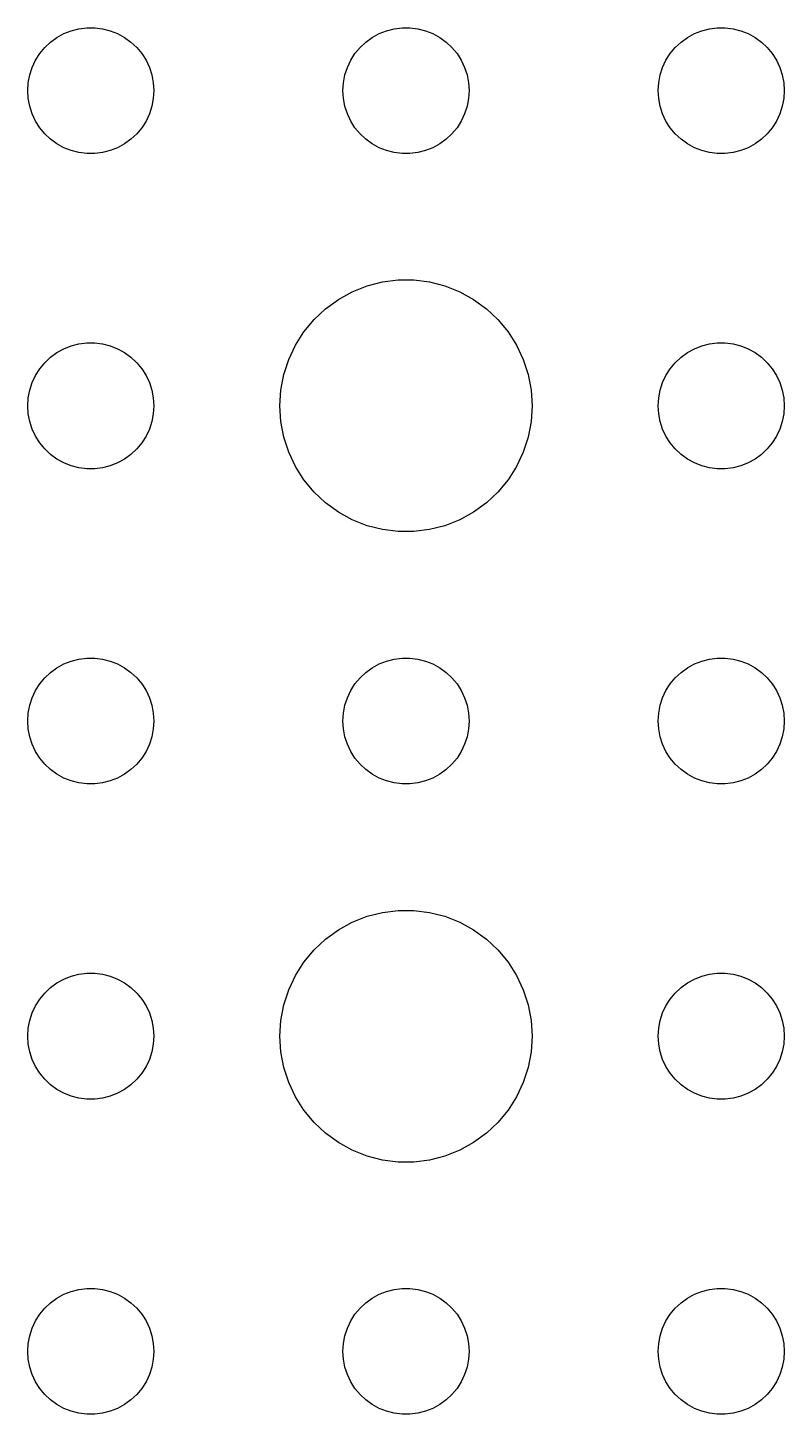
# Model space of a CAD drawing. Header units: metres. Extents: x -150 to 150, y -149 to 149.
# Drawn here: x -1.5 to 16.5, y -76.5 to -43.5 of the extents above; entities that cross this region are included whole.
import ezdxf

# ---------------------------------------------------------------- set-up
doc = ezdxf.new("R2010")
doc.units = ezdxf.units.M

msp = doc.modelspace()

# ---------------------------------------------------------------- linework, layer by layer
for p, q in [((-0.46352, -43.5734), (-0.28107, -43.5266)), ((-0.28107, -43.5266), (-0.09418, -43.503)), ((-0.09418, -43.503), (0.09418, -43.503)), ((0.09418, -43.503), (0.28107, -43.5266)), ((0.28107, -43.5266), (0.46352, -43.5734)), ((7.03647, -43.5734), (7.21892, -43.5266)), ((7.21892, -43.5266), (7.40581, -43.503)), ((7.40581, -43.503), (7.59418, -43.503)), ((7.59418, -43.503), (7.78107, -43.5266)), ((7.78107, -43.5266), (7.96352, -43.5734)), ((14.5365, -43.5734), (14.7189, -43.5266)), ((14.7189, -43.5266), (14.9058, -43.503)), ((14.9058, -43.503), (15.0942, -43.503)), ((15.0942, -43.503), (15.2811, -43.5266)), ((15.2811, -43.5266), (15.4635, -43.5734)), ((-1.09344, -43.9732), (-0.95613, -43.8442)), ((-0.95613, -43.8442), (-0.80373, -43.7335)), ((-0.80373, -43.7335), (-0.63866, -43.6428)), ((-0.63866, -43.6428), (-0.46352, -43.5734)), ((0.46352, -43.5734), (0.63866, -43.6428)), ((0.63866, -43.6428), (0.80373, -43.7335)), ((0.80373, -43.7335), (0.95613, -43.8442)), ((0.95613, -43.8442), (1.09344, -43.9732)), ((6.40654, -43.9732), (6.54385, -43.8442)), ((6.54385, -43.8442), (6.69626, -43.7335)), ((6.69626, -43.7335), (6.86133, -43.6428)), ((6.86133, -43.6428), (7.03647, -43.5734)), ((7.96352, -43.5734), (8.13866, -43.6428)), ((8.13866, -43.6428), (8.30373, -43.7335)), ((8.30373, -43.7335), (8.45613, -43.8442)), ((8.45613, -43.8442), (8.59344, -43.9732)), ((13.9065, -43.9732), (14.0439, -43.8442)), ((14.0439, -43.8442), (14.1963, -43.7335)), ((14.1963, -43.7335), (14.3613, -43.6428)), ((14.3613, -43.6428), (14.5365, -43.5734)), ((15.4635, -43.5734), (15.6387, -43.6428)), ((15.6387, -43.6428), (15.8037, -43.7335)), ((15.8037, -43.7335), (15.9561, -43.8442)), ((15.9561, -43.8442), (16.0934, -43.9732)), ((-1.31445, -44.2774), (-1.21352, -44.1183)), ((-1.21352, -44.1183), (-1.09344, -43.9732)), ((1.09344, -43.9732), (1.21352, -44.1183)), ((1.21352, -44.1183), (1.31445, -44.2774)), ((6.18553, -44.2774), (6.28647, -44.1183)), ((6.28647, -44.1183), (6.40654, -43.9732)), ((8.59344, -43.9732), (8.71352, -44.1183)), ((8.71352, -44.1183), (8.81445, -44.2774)), ((13.6855, -44.2774), (13.7865, -44.1183)), ((13.7865, -44.1183), (13.9065, -43.9732)), ((16.0934, -43.9732), (16.2135, -44.1183)), ((16.2135, -44.1183), (16.3145, -44.2774)), ((-1.45287, -44.627), (-1.39465, -44.4478)), ((-1.39465, -44.4478), (-1.31445, -44.2774)), ((1.31445, -44.2774), (1.39465, -44.4478)), ((1.39465, -44.4478), (1.45287, -44.627)), ((6.04712, -44.627), (6.10533, -44.4478)), ((6.10533, -44.4478), (6.18553, -44.2774)), ((8.81445, -44.2774), (8.89465, -44.4478)), ((8.89465, -44.4478), (8.95287, -44.627)), ((13.5471, -44.627), (13.6053, -44.4478)), ((13.6053, -44.4478), (13.6855, -44.2774)), ((16.3145, -44.2774), (16.3947, -44.4478)), ((16.3947, -44.4478), (16.4529, -44.627)), ((-1.5, -45), (-1.48816, -44.812)), ((-1.48816, -44.812), (-1.45287, -44.627)), ((1.45287, -44.627), (1.48816, -44.812)), ((1.48816, -44.812), (1.5, -45)), ((6, -45), (6.01183, -44.812)), ((6.01183, -44.812), (6.04712, -44.627)), ((8.95287, -44.627), (8.98816, -44.812)), ((8.98816, -44.812), (9, -45)), ((13.5, -45), (13.5118, -44.812)), ((13.5118, -44.812), (13.5471, -44.627)), ((16.4529, -44.627), (16.4882, -44.812)), ((16.4882, -44.812), (16.5, -45)), ((-1.48816, -45.188), (-1.5, -45)), ((-1.45287, -45.373), (-1.48816, -45.188)), ((1.48816, -45.188), (1.45287, -45.373)), ((1.5, -45), (1.48816, -45.188)), ((6.01183, -45.188), (6, -45)), ((6.04712, -45.373), (6.01183, -45.188)), ((8.98816, -45.188), (8.95287, -45.373)), ((9, -45), (8.98816, -45.188)), ((13.5118, -45.188), (13.5, -45)), ((13.5471, -45.373), (13.5118, -45.188)), ((16.4882, -45.188), (16.4529, -45.373)), ((16.5, -45), (16.4882, -45.188)), ((-1.39465, -45.5522), (-1.45287, -45.373)), ((1.45287, -45.373), (1.39465, -45.5522)), ((6.10533, -45.5522), (6.04712, -45.373)), ((8.95287, -45.373), (8.89465, -45.5522)), ((13.6053, -45.5522), (13.5471, -45.373)), ((16.4529, -45.373), (16.3947, -45.5522)), ((-1.31445, -45.7226), (-1.39465, -45.5522)), ((-1.21352, -45.8817), (-1.31445, -45.7226)), ((1.31445, -45.7226), (1.21352, -45.8817)), ((1.39465, -45.5522), (1.31445, -45.7226)), ((6.18553, -45.7226), (6.10533, -45.5522)), ((6.28647, -45.8817), (6.18553, -45.7226)), ((8.81445, -45.7226), (8.71352, -45.8817)), ((8.89465, -45.5522), (8.81445, -45.7226)), ((13.6855, -45.7226), (13.6053, -45.5522)), ((13.7865, -45.8817), (13.6855, -45.7226)), ((16.3145, -45.7226), (16.2135, -45.8817)), ((16.3947, -45.5522), (16.3145, -45.7226)), ((-1.09344, -46.0268), (-1.21352, -45.8817)), ((-0.95613, -46.1558), (-1.09344, -46.0268)), ((-0.80373, -46.2665), (-0.95613, -46.1558)), ((0.95613, -46.1558), (0.80373, -46.2665)), ((1.09344, -46.0268), (0.95613, -46.1558)), ((1.21352, -45.8817), (1.09344, -46.0268)), ((6.40654, -46.0268), (6.28647, -45.8817)), ((6.54385, -46.1558), (6.40654, -46.0268)), ((6.69626, -46.2665), (6.54385, -46.1558)), ((8.45613, -46.1558), (8.30373, -46.2665)), ((8.59344, -46.0268), (8.45613, -46.1558)), ((8.71352, -45.8817), (8.59344, -46.0268)), ((13.9065, -46.0268), (13.7865, -45.8817)), ((14.0439, -46.1558), (13.9065, -46.0268)), ((14.1963, -46.2665), (14.0439, -46.1558)), ((15.9561, -46.1558), (15.8037, -46.2665)), ((16.0934, -46.0268), (15.9561, -46.1558)), ((16.2135, -45.8817), (16.0934, -46.0268)), ((-0.63866, -46.3572), (-0.80373, -46.2665)), ((-0.46352, -46.4266), (-0.63866, -46.3572)), ((-0.28107, -46.4734), (-0.46352, -46.4266)), ((-0.09418, -46.497), (-0.28107, -46.4734)), ((0.09418, -46.497), (-0.09418, -46.497)), ((0.28107, -46.4734), (0.09418, -46.497)), ((0.46352, -46.4266), (0.28107, -46.4734)), ((0.63866, -46.3572), (0.46352, -46.4266)), ((0.80373, -46.2665), (0.63866, -46.3572)), ((6.86133, -46.3572), (6.69626, -46.2665)), ((7.03647, -46.4266), (6.86133, -46.3572)), ((7.21892, -46.4734), (7.03647, -46.4266)), ((7.40581, -46.497), (7.21892, -46.4734)), ((7.59418, -46.497), (7.40581, -46.497)), ((7.78107, -46.4734), (7.59418, -46.497)), ((7.96352, -46.4266), (7.78107, -46.4734)), ((8.13866, -46.3572), (7.96352, -46.4266)), ((8.30373, -46.2665), (8.13866, -46.3572)), ((14.3613, -46.3572), (14.1963, -46.2665)), ((14.5365, -46.4266), (14.3613, -46.3572)), ((14.7189, -46.4734), (14.5365, -46.4266)), ((14.9058, -46.497), (14.7189, -46.4734)), ((15.0942, -46.497), (14.9058, -46.497)), ((15.2811, -46.4734), (15.0942, -46.497)), ((15.4635, -46.4266), (15.2811, -46.4734)), ((15.6387, -46.3572), (15.4635, -46.4266)), ((15.8037, -46.2665), (15.6387, -46.3572)), ((5.89252, -49.967), (6.22266, -49.7855)), ((6.22266, -49.7855), (6.57294, -49.6468)), ((6.57294, -49.6468), (6.93785, -49.5531)), ((6.93785, -49.5531), (7.31161, -49.5059)), ((7.31161, -49.5059), (7.68837, -49.5059)), ((7.68837, -49.5059), (8.06213, -49.5531)), ((8.06213, -49.5531), (8.42705, -49.6468)), ((8.42705, -49.6468), (8.77733, -49.7855)), ((8.77733, -49.7855), (9.10747, -49.967)), ((5.58772, -50.1885), (5.89252, -49.967)), ((9.10747, -49.967), (9.41226, -50.1885)), ((5.07294, -50.7366), (5.31308, -50.4464)), ((5.31308, -50.4464), (5.58772, -50.1885)), ((9.41226, -50.1885), (9.6869, -50.4464)), ((9.6869, -50.4464), (9.92705, -50.7366)), ((4.87108, -51.0547), (5.07294, -50.7366)), ((9.92705, -50.7366), (10.1289, -51.0547)), ((-0.63866, -51.1428), (-0.46352, -51.0734)), ((-0.46352, -51.0734), (-0.28107, -51.0266)), ((-0.28107, -51.0266), (-0.09418, -51.003)), ((-0.09418, -51.003), (0.09418, -51.003)), ((0.09418, -51.003), (0.28107, -51.0266)), ((0.28107, -51.0266), (0.46352, -51.0734)), ((0.46352, -51.0734), (0.63866, -51.1428)), ((4.71066, -51.3956), (4.87108, -51.0547)), ((10.1289, -51.0547), (10.2893, -51.3956)), ((14.3613, -51.1428), (14.5365, -51.0734)), ((14.5365, -51.0734), (14.7189, -51.0266)), ((14.7189, -51.0266), (14.9058, -51.003)), ((14.9058, -51.003), (15.0942, -51.003)), ((15.0942, -51.003), (15.2811, -51.0266)), ((15.2811, -51.0266), (15.4635, -51.0734)), ((15.4635, -51.0734), (15.6387, -51.1428)), ((-1.09344, -51.4732), (-0.95613, -51.3442)), ((-0.95613, -51.3442), (-0.80373, -51.2335)), ((-0.80373, -51.2335), (-0.63866, -51.1428)), ((0.63866, -51.1428), (0.80373, -51.2335)), ((0.80373, -51.2335), (0.95613, -51.3442)), ((0.95613, -51.3442), (1.09344, -51.4732)), ((4.59424, -51.7539), (4.71066, -51.3956)), ((10.2893, -51.3956), (10.4057, -51.7539)), ((13.9065, -51.4732), (14.0439, -51.3442)), ((14.0439, -51.3442), (14.1963, -51.2335)), ((14.1963, -51.2335), (14.3613, -51.1428)), ((15.6387, -51.1428), (15.8037, -51.2335)), ((15.8037, -51.2335), (15.9561, -51.3442)), ((15.9561, -51.3442), (16.0934, -51.4732)), ((-1.39465, -51.9478), (-1.31445, -51.7774)), ((-1.31445, -51.7774), (-1.21352, -51.6183)), ((-1.21352, -51.6183), (-1.09344, -51.4732)), ((1.09344, -51.4732), (1.21352, -51.6183)), ((1.21352, -51.6183), (1.31445, -51.7774)), ((1.31445, -51.7774), (1.39465, -51.9478)), ((4.52365, -52.124), (4.59424, -51.7539)), ((10.4057, -51.7539), (10.4763, -52.124)), ((13.6053, -51.9478), (13.6855, -51.7774)), ((13.6855, -51.7774), (13.7865, -51.6183)), ((13.7865, -51.6183), (13.9065, -51.4732)), ((16.0934, -51.4732), (16.2135, -51.6183)), ((16.2135, -51.6183), (16.3145, -51.7774)), ((16.3145, -51.7774), (16.3947, -51.9478)), ((-1.48816, -52.312), (-1.45287, -52.127)), ((-1.45287, -52.127), (-1.39465, -51.9478)), ((1.39465, -51.9478), (1.45287, -52.127)), ((1.45287, -52.127), (1.48816, -52.312)), ((4.5, -52.5), (4.52365, -52.124)), ((10.4763, -52.124), (10.5, -52.5)), ((13.5118, -52.312), (13.5471, -52.127)), ((13.5471, -52.127), (13.6053, -51.9478)), ((16.3947, -51.9478), (16.4529, -52.127)), ((16.4529, -52.127), (16.4882, -52.312)), ((-1.5, -52.5), (-1.48816, -52.312)), ((1.48816, -52.312), (1.5, -52.5)), ((13.5, -52.5), (13.5118, -52.312)), ((16.4882, -52.312), (16.5, -52.5)), ((-1.48816, -52.688), (-1.5, -52.5)), ((-1.45287, -52.873), (-1.48816, -52.688)), ((1.48816, -52.688), (1.45287, -52.873)), ((1.5, -52.5), (1.48816, -52.688)), ((4.52365, -52.876), (4.5, -52.5)), ((10.5, -52.5), (10.4763, -52.876)), ((13.5118, -52.688), (13.5, -52.5)), ((13.5471, -52.873), (13.5118, -52.688)), ((16.4882, -52.688), (16.4529, -52.873)), ((16.5, -52.5), (16.4882, -52.688)), ((-1.39465, -53.0522), (-1.45287, -52.873)), ((-1.31445, -53.2226), (-1.39465, -53.0522)), ((1.39465, -53.0522), (1.31445, -53.2226)), ((1.45287, -52.873), (1.39465, -53.0522)), ((4.59424, -53.2461), (4.52365, -52.876)), ((10.4763, -52.876), (10.4057, -53.2461)), ((13.6053, -53.0522), (13.5471, -52.873)), ((13.6855, -53.2226), (13.6053, -53.0522)), ((16.3947, -53.0522), (16.3145, -53.2226)), ((16.4529, -52.873), (16.3947, -53.0522)), ((-1.21352, -53.3817), (-1.31445, -53.2226)), ((-1.09344, -53.5268), (-1.21352, -53.3817)), ((1.21352, -53.3817), (1.09344, -53.5268)), ((1.31445, -53.2226), (1.21352, -53.3817)), ((4.71066, -53.6044), (4.59424, -53.2461)), ((10.4057, -53.2461), (10.2893, -53.6044)), ((13.7865, -53.3817), (13.6855, -53.2226)), ((13.9065, -53.5268), (13.7865, -53.3817)), ((16.2135, -53.3817), (16.0934, -53.5268)), ((16.3145, -53.2226), (16.2135, -53.3817)), ((-0.95613, -53.6558), (-1.09344, -53.5268)), ((-0.80373, -53.7665), (-0.95613, -53.6558)), ((-0.63866, -53.8572), (-0.80373, -53.7665)), ((0.80373, -53.7665), (0.63866, -53.8572)), ((0.95613, -53.6558), (0.80373, -53.7665)), ((1.09344, -53.5268), (0.95613, -53.6558)), ((4.87108, -53.9453), (4.71066, -53.6044)), ((10.2893, -53.6044), (10.1289, -53.9453)), ((14.0439, -53.6558), (13.9065, -53.5268)), ((14.1963, -53.7665), (14.0439, -53.6558)), ((14.3613, -53.8572), (14.1963, -53.7665)), ((15.8037, -53.7665), (15.6387, -53.8572)), ((15.9561, -53.6558), (15.8037, -53.7665)), ((16.0934, -53.5268), (15.9561, -53.6558)), ((-0.46352, -53.9266), (-0.63866, -53.8572)), ((-0.28107, -53.9734), (-0.46352, -53.9266)), ((-0.09418, -53.997), (-0.28107, -53.9734)), ((0.09418, -53.997), (-0.09418, -53.997)), ((0.28107, -53.9734), (0.09418, -53.997)), ((0.46352, -53.9266), (0.28107, -53.9734)), ((0.63866, -53.8572), (0.46352, -53.9266)), ((5.07294, -54.2634), (4.87108, -53.9453)), ((10.1289, -53.9453), (9.92705, -54.2634)), ((14.5365, -53.9266), (14.3613, -53.8572)), ((14.7189, -53.9734), (14.5365, -53.9266)), ((14.9058, -53.997), (14.7189, -53.9734)), ((15.0942, -53.997), (14.9058, -53.997)), ((15.2811, -53.9734), (15.0942, -53.997)), ((15.4635, -53.9266), (15.2811, -53.9734)), ((15.6387, -53.8572), (15.4635, -53.9266)), ((5.31308, -54.5536), (5.07294, -54.2634)), ((9.92705, -54.2634), (9.6869, -54.5536)), ((5.58772, -54.8115), (5.31308, -54.5536)), ((9.6869, -54.5536), (9.41226, -54.8115)), ((5.89252, -55.033), (5.58772, -54.8115)), ((6.22266, -55.2145), (5.89252, -55.033)), ((9.10747, -55.033), (8.77733, -55.2145)), ((9.41226, -54.8115), (9.10747, -55.033)), ((6.57294, -55.3532), (6.22266, -55.2145)), ((6.93785, -55.4469), (6.57294, -55.3532)), ((8.42705, -55.3532), (8.06213, -55.4469)), ((8.77733, -55.2145), (8.42705, -55.3532)), ((7.31161, -55.4941), (6.93785, -55.4469)), ((7.68837, -55.4941), (7.31161, -55.4941)), ((8.06213, -55.4469), (7.68837, -55.4941)), ((-0.80373, -58.7335), (-0.63866, -58.6428)), ((-0.63866, -58.6428), (-0.46352, -58.5734)), ((-0.46352, -58.5734), (-0.28107, -58.5266)), ((-0.28107, -58.5266), (-0.09418, -58.503)), ((-0.09418, -58.503), (0.09418, -58.503)), ((0.09418, -58.503), (0.28107, -58.5266)), ((0.28107, -58.5266), (0.46352, -58.5734)), ((0.46352, -58.5734), (0.63866, -58.6428)), ((0.63866, -58.6428), (0.80373, -58.7335)), ((6.69626, -58.7335), (6.86133, -58.6428)), ((6.86133, -58.6428), (7.03647, -58.5734)), ((7.03647, -58.5734), (7.21892, -58.5266)), ((7.21892, -58.5266), (7.40581, -58.503)), ((7.40581, -58.503), (7.59418, -58.503)), ((7.59418, -58.503), (7.78107, -58.5266)), ((7.78107, -58.5266), (7.96352, -58.5734)), ((7.96352, -58.5734), (8.13866, -58.6428)), ((8.13866, -58.6428), (8.30373, -58.7335)), ((14.1963, -58.7335), (14.3613, -58.6428)), ((14.3613, -58.6428), (14.5365, -58.5734)), ((14.5365, -58.5734), (14.7189, -58.5266)), ((14.7189, -58.5266), (14.9058, -58.503)), ((14.9058, -58.503), (15.0942, -58.503)), ((15.0942, -58.503), (15.2811, -58.5266)), ((15.2811, -58.5266), (15.4635, -58.5734)), ((15.4635, -58.5734), (15.6387, -58.6428)), ((15.6387, -58.6428), (15.8037, -58.7335)), ((-1.21352, -59.1183), (-1.09344, -58.9732)), ((-1.09344, -58.9732), (-0.95613, -58.8442)), ((-0.95613, -58.8442), (-0.80373, -58.7335)), ((0.80373, -58.7335), (0.95613, -58.8442)), ((0.95613, -58.8442), (1.09344, -58.9732)), ((1.09344, -58.9732), (1.21352, -59.1183)), ((6.28647, -59.1183), (6.40654, -58.9732)), ((6.40654, -58.9732), (6.54385, -58.8442)), ((6.54385, -58.8442), (6.69626, -58.7335)), ((8.30373, -58.7335), (8.45613, -58.8442)), ((8.45613, -58.8442), (8.59344, -58.9732)), ((8.59344, -58.9732), (8.71352, -59.1183)), ((13.7865, -59.1183), (13.9065, -58.9732)), ((13.9065, -58.9732), (14.0439, -58.8442)), ((14.0439, -58.8442), (14.1963, -58.7335)), ((15.8037, -58.7335), (15.9561, -58.8442)), ((15.9561, -58.8442), (16.0934, -58.9732)), ((16.0934, -58.9732), (16.2135, -59.1183)), ((-1.39465, -59.4478), (-1.31445, -59.2774)), ((-1.31445, -59.2774), (-1.21352, -59.1183)), ((1.21352, -59.1183), (1.31445, -59.2774)), ((1.31445, -59.2774), (1.39465, -59.4478)), ((6.10533, -59.4478), (6.18553, -59.2774)), ((6.18553, -59.2774), (6.28647, -59.1183)), ((8.71352, -59.1183), (8.81445, -59.2774)), ((8.81445, -59.2774), (8.89465, -59.4478)), ((13.6053, -59.4478), (13.6855, -59.2774)), ((13.6855, -59.2774), (13.7865, -59.1183)), ((16.2135, -59.1183), (16.3145, -59.2774)), ((16.3145, -59.2774), (16.3947, -59.4478)), ((-1.48816, -59.812), (-1.45287, -59.627)), ((-1.45287, -59.627), (-1.39465, -59.4478)), ((1.39465, -59.4478), (1.45287, -59.627)), ((1.45287, -59.627), (1.48816, -59.812)), ((6.01183, -59.812), (6.04712, -59.627)), ((6.04712, -59.627), (6.10533, -59.4478)), ((8.89465, -59.4478), (8.95287, -59.627)), ((8.95287, -59.627), (8.98816, -59.812)), ((13.5118, -59.812), (13.5471, -59.627)), ((13.5471, -59.627), (13.6053, -59.4478)), ((16.3947, -59.4478), (16.4529, -59.627)), ((16.4529, -59.627), (16.4882, -59.812)), ((-1.5, -60), (-1.48816, -59.812)), ((-1.48816, -60.188), (-1.5, -60)), ((1.48816, -59.812), (1.5, -60)), ((1.5, -60), (1.48816, -60.188)), ((6, -60), (6.01183, -59.812)), ((6.01183, -60.188), (6, -60)), ((8.98816, -59.812), (9, -60)), ((9, -60), (8.98816, -60.188)), ((13.5, -60), (13.5118, -59.812)), ((13.5118, -60.188), (13.5, -60)), ((16.4882, -59.812), (16.5, -60)), ((16.5, -60), (16.4882, -60.188)), ((-1.45287, -60.373), (-1.48816, -60.188)), ((-1.39465, -60.5522), (-1.45287, -60.373)), ((1.45287, -60.373), (1.39465, -60.5522)), ((1.48816, -60.188), (1.45287, -60.373)), ((6.04712, -60.373), (6.01183, -60.188)), ((6.10533, -60.5522), (6.04712, -60.373)), ((8.95287, -60.373), (8.89465, -60.5522)), ((8.98816, -60.188), (8.95287, -60.373)), ((13.5471, -60.373), (13.5118, -60.188)), ((13.6053, -60.5522), (13.5471, -60.373)), ((16.4529, -60.373), (16.3947, -60.5522)), ((16.4882, -60.188), (16.4529, -60.373)), ((-1.31445, -60.7226), (-1.39465, -60.5522)), ((1.39465, -60.5522), (1.31445, -60.7226)), ((6.18553, -60.7226), (6.10533, -60.5522)), ((8.89465, -60.5522), (8.81445, -60.7226)), ((13.6855, -60.7226), (13.6053, -60.5522)), ((16.3947, -60.5522), (16.3145, -60.7226)), ((-1.21352, -60.8817), (-1.31445, -60.7226)), ((-1.09344, -61.0268), (-1.21352, -60.8817)), ((-0.95613, -61.1558), (-1.09344, -61.0268)), ((1.09344, -61.0268), (0.95613, -61.1558)), ((1.21352, -60.8817), (1.09344, -61.0268)), ((1.31445, -60.7226), (1.21352, -60.8817)), ((6.28647, -60.8817), (6.18553, -60.7226)), ((6.40654, -61.0268), (6.28647, -60.8817)), ((6.54385, -61.1558), (6.40654, -61.0268)), ((8.59344, -61.0268), (8.45613, -61.1558)), ((8.71352, -60.8817), (8.59344, -61.0268)), ((8.81445, -60.7226), (8.71352, -60.8817)), ((13.7865, -60.8817), (13.6855, -60.7226)), ((13.9065, -61.0268), (13.7865, -60.8817)), ((14.0439, -61.1558), (13.9065, -61.0268)), ((16.0934, -61.0268), (15.9561, -61.1558)), ((16.2135, -60.8817), (16.0934, -61.0268)), ((16.3145, -60.7226), (16.2135, -60.8817)), ((-0.80373, -61.2665), (-0.95613, -61.1558)), ((-0.63866, -61.3572), (-0.80373, -61.2665)), ((-0.46352, -61.4266), (-0.63866, -61.3572)), ((0.63866, -61.3572), (0.46352, -61.4266)), ((0.80373, -61.2665), (0.63866, -61.3572)), ((0.95613, -61.1558), (0.80373, -61.2665)), ((6.69626, -61.2665), (6.54385, -61.1558)), ((6.86133, -61.3572), (6.69626, -61.2665)), ((7.03647, -61.4266), (6.86133, -61.3572)), ((8.13866, -61.3572), (7.96352, -61.4266)), ((8.30373, -61.2665), (8.13866, -61.3572)), ((8.45613, -61.1558), (8.30373, -61.2665)), ((14.1963, -61.2665), (14.0439, -61.1558)), ((14.3613, -61.3572), (14.1963, -61.2665)), ((14.5365, -61.4266), (14.3613, -61.3572)), ((15.6387, -61.3572), (15.4635, -61.4266)), ((15.8037, -61.2665), (15.6387, -61.3572)), ((15.9561, -61.1558), (15.8037, -61.2665)), ((-0.28107, -61.4734), (-0.46352, -61.4266)), ((-0.09418, -61.497), (-0.28107, -61.4734)), ((0.09418, -61.497), (-0.09418, -61.497)), ((0.28107, -61.4734), (0.09418, -61.497)), ((0.46352, -61.4266), (0.28107, -61.4734)), ((7.21892, -61.4734), (7.03647, -61.4266)), ((7.40581, -61.497), (7.21892, -61.4734)), ((7.59418, -61.497), (7.40581, -61.497)), ((7.78107, -61.4734), (7.59418, -61.497)), ((7.96352, -61.4266), (7.78107, -61.4734)), ((14.7189, -61.4734), (14.5365, -61.4266)), ((14.9058, -61.497), (14.7189, -61.4734)), ((15.0942, -61.497), (14.9058, -61.497)), ((15.2811, -61.4734), (15.0942, -61.497)), ((15.4635, -61.4266), (15.2811, -61.4734)), ((6.22266, -64.7855), (6.57294, -64.6468)), ((6.57294, -64.6468), (6.93785, -64.5531)), ((6.93785, -64.5531), (7.31161, -64.5059)), ((7.31161, -64.5059), (7.68837, -64.5059)), ((7.68837, -64.5059), (8.06213, -64.5531)), ((8.06213, -64.5531), (8.42705, -64.6468)), ((8.42705, -64.6468), (8.77733, -64.7855)), ((5.58772, -65.1885), (5.89252, -64.967)), ((5.89252, -64.967), (6.22266, -64.7855)), ((8.77733, -64.7855), (9.10747, -64.967)), ((9.10747, -64.967), (9.41226, -65.1885)), ((5.31308, -65.4464), (5.58772, -65.1885)), ((9.41226, -65.1885), (9.6869, -65.4464)), ((5.07294, -65.7366), (5.31308, -65.4464)), ((9.6869, -65.4464), (9.92705, -65.7366)), ((4.87108, -66.0547), (5.07294, -65.7366)), ((9.92705, -65.7366), (10.1289, -66.0547)), ((-0.95613, -66.3442), (-0.80373, -66.2335)), ((-0.80373, -66.2335), (-0.63866, -66.1428)), ((-0.63866, -66.1428), (-0.46352, -66.0734)), ((-0.46352, -66.0734), (-0.28107, -66.0266)), ((-0.28107, -66.0266), (-0.09418, -66.003)), ((-0.09418, -66.003), (0.09418, -66.003)), ((0.09418, -66.003), (0.28107, -66.0266)), ((0.28107, -66.0266), (0.46352, -66.0734)), ((0.46352, -66.0734), (0.63866, -66.1428)), ((0.63866, -66.1428), (0.80373, -66.2335)), ((0.80373, -66.2335), (0.95613, -66.3442)), ((4.71066, -66.3956), (4.87108, -66.0547)), ((10.1289, -66.0547), (10.2893, -66.3956)), ((14.0439, -66.3442), (14.1963, -66.2335)), ((14.1963, -66.2335), (14.3613, -66.1428)), ((14.3613, -66.1428), (14.5365, -66.0734)), ((14.5365, -66.0734), (14.7189, -66.0266)), ((14.7189, -66.0266), (14.9058, -66.003)), ((14.9058, -66.003), (15.0942, -66.003)), ((15.0942, -66.003), (15.2811, -66.0266)), ((15.2811, -66.0266), (15.4635, -66.0734)), ((15.4635, -66.0734), (15.6387, -66.1428)), ((15.6387, -66.1428), (15.8037, -66.2335)), ((15.8037, -66.2335), (15.9561, -66.3442)), ((-1.31445, -66.7774), (-1.21352, -66.6183)), ((-1.21352, -66.6183), (-1.09344, -66.4732)), ((-1.09344, -66.4732), (-0.95613, -66.3442)), ((0.95613, -66.3442), (1.09344, -66.4732)), ((1.09344, -66.4732), (1.21352, -66.6183)), ((1.21352, -66.6183), (1.31445, -66.7774)), ((4.59424, -66.7539), (4.71066, -66.3956)), ((10.2893, -66.3956), (10.4057, -66.7539)), ((13.6855, -66.7774), (13.7865, -66.6183)), ((13.7865, -66.6183), (13.9065, -66.4732)), ((13.9065, -66.4732), (14.0439, -66.3442)), ((15.9561, -66.3442), (16.0934, -66.4732)), ((16.0934, -66.4732), (16.2135, -66.6183)), ((16.2135, -66.6183), (16.3145, -66.7774)), ((-1.45287, -67.127), (-1.39465, -66.9478)), ((-1.39465, -66.9478), (-1.31445, -66.7774)), ((1.31445, -66.7774), (1.39465, -66.9478)), ((1.39465, -66.9478), (1.45287, -67.127)), ((4.52365, -67.124), (4.59424, -66.7539)), ((10.4057, -66.7539), (10.4763, -67.124)), ((13.5471, -67.127), (13.6053, -66.9478)), ((13.6053, -66.9478), (13.6855, -66.7774)), ((16.3145, -66.7774), (16.3947, -66.9478)), ((16.3947, -66.9478), (16.4529, -67.127)), ((-1.48816, -67.312), (-1.45287, -67.127)), ((1.45287, -67.127), (1.48816, -67.312)), ((4.5, -67.5), (4.52365, -67.124)), ((10.4763, -67.124), (10.5, -67.5)), ((13.5118, -67.312), (13.5471, -67.127)), ((16.4529, -67.127), (16.4882, -67.312)), ((-1.5, -67.5), (-1.48816, -67.312)), ((-1.48816, -67.688), (-1.5, -67.5)), ((1.48816, -67.312), (1.5, -67.5)), ((1.5, -67.5), (1.48816, -67.688)), ((4.52365, -67.876), (4.5, -67.5)), ((10.5, -67.5), (10.4763, -67.876)), ((13.5, -67.5), (13.5118, -67.312)), ((13.5118, -67.688), (13.5, -67.5)), ((16.4882, -67.312), (16.5, -67.5)), ((16.5, -67.5), (16.4882, -67.688)), ((-1.45287, -67.873), (-1.48816, -67.688)), ((-1.39465, -68.0522), (-1.45287, -67.873)), ((1.45287, -67.873), (1.39465, -68.0522)), ((1.48816, -67.688), (1.45287, -67.873)), ((4.59424, -68.2461), (4.52365, -67.876)), ((10.4763, -67.876), (10.4057, -68.2461)), ((13.5471, -67.873), (13.5118, -67.688)), ((13.6053, -68.0522), (13.5471, -67.873)), ((16.4529, -67.873), (16.3947, -68.0522)), ((16.4882, -67.688), (16.4529, -67.873)), ((-1.31445, -68.2226), (-1.39465, -68.0522)), ((-1.21352, -68.3817), (-1.31445, -68.2226)), ((1.31445, -68.2226), (1.21352, -68.3817)), ((1.39465, -68.0522), (1.31445, -68.2226)), ((4.71066, -68.6044), (4.59424, -68.2461)), ((10.4057, -68.2461), (10.2893, -68.6044)), ((13.6855, -68.2226), (13.6053, -68.0522)), ((13.7865, -68.3817), (13.6855, -68.2226)), ((16.3145, -68.2226), (16.2135, -68.3817)), ((16.3947, -68.0522), (16.3145, -68.2226)), ((-1.09344, -68.5268), (-1.21352, -68.3817)), ((-0.95613, -68.6558), (-1.09344, -68.5268)), ((1.09344, -68.5268), (0.95613, -68.6558)), ((1.21352, -68.3817), (1.09344, -68.5268)), ((4.87108, -68.9453), (4.71066, -68.6044)), ((10.2893, -68.6044), (10.1289, -68.9453)), ((13.9065, -68.5268), (13.7865, -68.3817)), ((14.0439, -68.6558), (13.9065, -68.5268)), ((16.0934, -68.5268), (15.9561, -68.6558)), ((16.2135, -68.3817), (16.0934, -68.5268)), ((-0.80373, -68.7665), (-0.95613, -68.6558)), ((-0.63866, -68.8572), (-0.80373, -68.7665)), ((-0.46352, -68.9266), (-0.63866, -68.8572)), ((-0.28107, -68.9734), (-0.46352, -68.9266)), ((0.46352, -68.9266), (0.28107, -68.9734)), ((0.63866, -68.8572), (0.46352, -68.9266)), ((0.80373, -68.7665), (0.63866, -68.8572)), ((0.95613, -68.6558), (0.80373, -68.7665)), ((5.07294, -69.2634), (4.87108, -68.9453)), ((10.1289, -68.9453), (9.92705, -69.2634)), ((14.1963, -68.7665), (14.0439, -68.6558)), ((14.3613, -68.8572), (14.1963, -68.7665)), ((14.5365, -68.9266), (14.3613, -68.8572)), ((14.7189, -68.9734), (14.5365, -68.9266)), ((15.4635, -68.9266), (15.2811, -68.9734)), ((15.6387, -68.8572), (15.4635, -68.9266)), ((15.8037, -68.7665), (15.6387, -68.8572)), ((15.9561, -68.6558), (15.8037, -68.7665)), ((-0.09418, -68.997), (-0.28107, -68.9734)), ((0.09418, -68.997), (-0.09418, -68.997)), ((0.28107, -68.9734), (0.09418, -68.997)), ((5.31308, -69.5536), (5.07294, -69.2634)), ((9.92705, -69.2634), (9.6869, -69.5536)), ((14.9058, -68.997), (14.7189, -68.9734)), ((15.0942, -68.997), (14.9058, -68.997)), ((15.2811, -68.9734), (15.0942, -68.997)), ((5.58772, -69.8115), (5.31308, -69.5536)), ((9.6869, -69.5536), (9.41226, -69.8115)), ((5.89252, -70.033), (5.58772, -69.8115)), ((9.41226, -69.8115), (9.10747, -70.033)), ((6.22266, -70.2145), (5.89252, -70.033)), ((6.57294, -70.3532), (6.22266, -70.2145)), ((8.77733, -70.2145), (8.42705, -70.3532)), ((9.10747, -70.033), (8.77733, -70.2145)), ((6.93785, -70.4469), (6.57294, -70.3532)), ((7.31161, -70.4941), (6.93785, -70.4469)), ((7.68837, -70.4941), (7.31161, -70.4941)), ((8.06213, -70.4469), (7.68837, -70.4941)), ((8.42705, -70.3532), (8.06213, -70.4469)), ((-0.63866, -73.6428), (-0.46352, -73.5734)), ((-0.46352, -73.5734), (-0.28107, -73.5266)), ((-0.28107, -73.5266), (-0.09418, -73.503)), ((-0.09418, -73.503), (0.09418, -73.503)), ((0.09418, -73.503), (0.28107, -73.5266)), ((0.28107, -73.5266), (0.46352, -73.5734)), ((0.46352, -73.5734), (0.63866, -73.6428)), ((6.86133, -73.6428), (7.03647, -73.5734)), ((7.03647, -73.5734), (7.21892, -73.5266)), ((7.21892, -73.5266), (7.40581, -73.503)), ((7.40581, -73.503), (7.59418, -73.503)), ((7.59418, -73.503), (7.78107, -73.5266)), ((7.78107, -73.5266), (7.96352, -73.5734)), ((7.96352, -73.5734), (8.13866, -73.6428)), ((14.3613, -73.6428), (14.5365, -73.5734)), ((14.5365, -73.5734), (14.7189, -73.5266)), ((14.7189, -73.5266), (14.9058, -73.503)), ((14.9058, -73.503), (15.0942, -73.503)), ((15.0942, -73.503), (15.2811, -73.5266)), ((15.2811, -73.5266), (15.4635, -73.5734)), ((15.4635, -73.5734), (15.6387, -73.6428)), ((-1.09344, -73.9732), (-0.95613, -73.8442)), ((-0.95613, -73.8442), (-0.80373, -73.7335)), ((-0.80373, -73.7335), (-0.63866, -73.6428)), ((0.63866, -73.6428), (0.80373, -73.7335)), ((0.80373, -73.7335), (0.95613, -73.8442)), ((0.95613, -73.8442), (1.09344, -73.9732)), ((6.40654, -73.9732), (6.54385, -73.8442)), ((6.54385, -73.8442), (6.69626, -73.7335)), ((6.69626, -73.7335), (6.86133, -73.6428)), ((8.13866, -73.6428), (8.30373, -73.7335)), ((8.30373, -73.7335), (8.45613, -73.8442)), ((8.45613, -73.8442), (8.59344, -73.9732)), ((13.9065, -73.9732), (14.0439, -73.8442)), ((14.0439, -73.8442), (14.1963, -73.7335)), ((14.1963, -73.7335), (14.3613, -73.6428)), ((15.6387, -73.6428), (15.8037, -73.7335)), ((15.8037, -73.7335), (15.9561, -73.8442)), ((15.9561, -73.8442), (16.0934, -73.9732)), ((-1.31445, -74.2774), (-1.21352, -74.1183)), ((-1.21352, -74.1183), (-1.09344, -73.9732)), ((1.09344, -73.9732), (1.21352, -74.1183)), ((1.21352, -74.1183), (1.31445, -74.2774)), ((6.18553, -74.2774), (6.28647, -74.1183)), ((6.28647, -74.1183), (6.40654, -73.9732)), ((8.59344, -73.9732), (8.71352, -74.1183)), ((8.71352, -74.1183), (8.81445, -74.2774)), ((13.6855, -74.2774), (13.7865, -74.1183)), ((13.7865, -74.1183), (13.9065, -73.9732)), ((16.0934, -73.9732), (16.2135, -74.1183)), ((16.2135, -74.1183), (16.3145, -74.2774)), ((-1.45287, -74.627), (-1.39465, -74.4478)), ((-1.39465, -74.4478), (-1.31445, -74.2774)), ((1.31445, -74.2774), (1.39465, -74.4478)), ((1.39465, -74.4478), (1.45287, -74.627)), ((6.04712, -74.627), (6.10533, -74.4478)), ((6.10533, -74.4478), (6.18553, -74.2774)), ((8.81445, -74.2774), (8.89465, -74.4478)), ((8.89465, -74.4478), (8.95287, -74.627)), ((13.5471, -74.627), (13.6053, -74.4478)), ((13.6053, -74.4478), (13.6855, -74.2774)), ((16.3145, -74.2774), (16.3947, -74.4478)), ((16.3947, -74.4478), (16.4529, -74.627)), ((-1.5, -75), (-1.48816, -74.812)), ((-1.48816, -74.812), (-1.45287, -74.627)), ((1.45287, -74.627), (1.48816, -74.812)), ((1.48816, -74.812), (1.5, -75)), ((6, -75), (6.01183, -74.812)), ((6.01183, -74.812), (6.04712, -74.627)), ((8.95287, -74.627), (8.98816, -74.812)), ((8.98816, -74.812), (9, -75)), ((13.5, -75), (13.5118, -74.812)), ((13.5118, -74.812), (13.5471, -74.627)), ((16.4529, -74.627), (16.4882, -74.812)), ((16.4882, -74.812), (16.5, -75)), ((-1.48816, -75.188), (-1.5, -75)), ((-1.45287, -75.373), (-1.48816, -75.188)), ((1.48816, -75.188), (1.45287, -75.373)), ((1.5, -75), (1.48816, -75.188)), ((6.01183, -75.188), (6, -75)), ((6.04712, -75.373), (6.01183, -75.188)), ((8.98816, -75.188), (8.95287, -75.373)), ((9, -75), (8.98816, -75.188)), ((13.5118, -75.188), (13.5, -75)), ((13.5471, -75.373), (13.5118, -75.188)), ((16.4882, -75.188), (16.4529, -75.373)), ((16.5, -75), (16.4882, -75.188)), ((-1.39465, -75.5522), (-1.45287, -75.373)), ((-1.31445, -75.7226), (-1.39465, -75.5522)), ((1.39465, -75.5522), (1.31445, -75.7226)), ((1.45287, -75.373), (1.39465, -75.5522)), ((6.10533, -75.5522), (6.04712, -75.373)), ((6.18553, -75.7226), (6.10533, -75.5522)), ((8.89465, -75.5522), (8.81445, -75.7226)), ((8.95287, -75.373), (8.89465, -75.5522)), ((13.6053, -75.5522), (13.5471, -75.373)), ((13.6855, -75.7226), (13.6053, -75.5522)), ((16.3947, -75.5522), (16.3145, -75.7226)), ((16.4529, -75.373), (16.3947, -75.5522)), ((-1.21352, -75.8817), (-1.31445, -75.7226)), ((-1.09344, -76.0268), (-1.21352, -75.8817)), ((1.21352, -75.8817), (1.09344, -76.0268)), ((1.31445, -75.7226), (1.21352, -75.8817)), ((6.28647, -75.8817), (6.18553, -75.7226)), ((6.40654, -76.0268), (6.28647, -75.8817)), ((8.71352, -75.8817), (8.59344, -76.0268)), ((8.81445, -75.7226), (8.71352, -75.8817)), ((13.7865, -75.8817), (13.6855, -75.7226)), ((13.9065, -76.0268), (13.7865, -75.8817)), ((16.2135, -75.8817), (16.0934, -76.0268)), ((16.3145, -75.7226), (16.2135, -75.8817)), ((-0.95613, -76.1558), (-1.09344, -76.0268)), ((-0.80373, -76.2665), (-0.95613, -76.1558)), ((0.95613, -76.1558), (0.80373, -76.2665)), ((1.09344, -76.0268), (0.95613, -76.1558)), ((6.54385, -76.1558), (6.40654, -76.0268)), ((6.69626, -76.2665), (6.54385, -76.1558)), ((8.45613, -76.1558), (8.30373, -76.2665)), ((8.59344, -76.0268), (8.45613, -76.1558)), ((14.0439, -76.1558), (13.9065, -76.0268)), ((14.1963, -76.2665), (14.0439, -76.1558)), ((15.9561, -76.1558), (15.8037, -76.2665)), ((16.0934, -76.0268), (15.9561, -76.1558)), ((-0.63866, -76.3572), (-0.80373, -76.2665)), ((-0.46352, -76.4266), (-0.63866, -76.3572)), ((-0.28107, -76.4734), (-0.46352, -76.4266)), ((-0.09418, -76.497), (-0.28107, -76.4734)), ((0.09418, -76.497), (-0.09418, -76.497)), ((0.28107, -76.4734), (0.09418, -76.497)), ((0.46352, -76.4266), (0.28107, -76.4734)), ((0.63866, -76.3572), (0.46352, -76.4266)), ((0.80373, -76.2665), (0.63866, -76.3572)), ((6.86133, -76.3572), (6.69626, -76.2665)), ((7.03647, -76.4266), (6.86133, -76.3572)), ((7.21892, -76.4734), (7.03647, -76.4266)), ((7.40581, -76.497), (7.21892, -76.4734)), ((7.59418, -76.497), (7.40581, -76.497)), ((7.78107, -76.4734), (7.59418, -76.497)), ((7.96352, -76.4266), (7.78107, -76.4734)), ((8.13866, -76.3572), (7.96352, -76.4266)), ((8.30373, -76.2665), (8.13866, -76.3572)), ((14.3613, -76.3572), (14.1963, -76.2665)), ((14.5365, -76.4266), (14.3613, -76.3572)), ((14.7189, -76.4734), (14.5365, -76.4266)), ((14.9058, -76.497), (14.7189, -76.4734)), ((15.0942, -76.497), (14.9058, -76.497)), ((15.2811, -76.4734), (15.0942, -76.497)), ((15.4635, -76.4266), (15.2811, -76.4734)), ((15.6387, -76.3572), (15.4635, -76.4266)), ((15.8037, -76.2665), (15.6387, -76.3572))]:
    msp.add_line(p, q)

doc.saveas('drawing.dxf')
